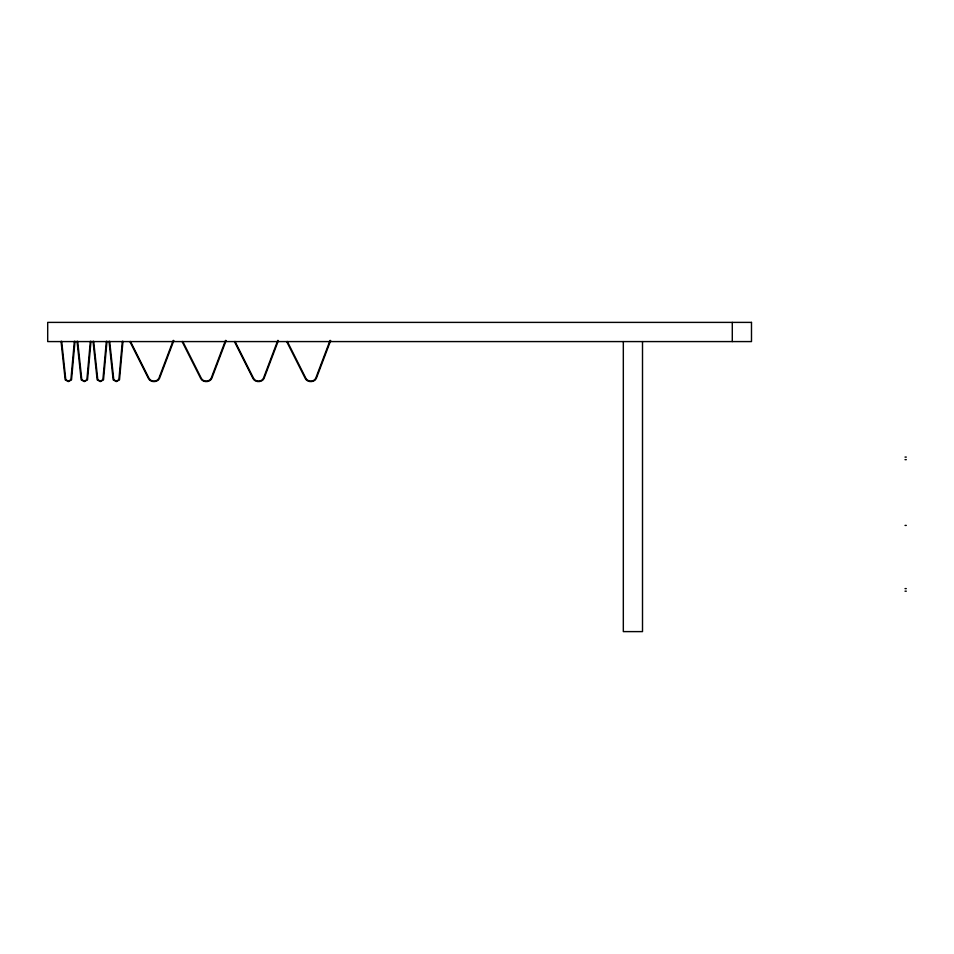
<?xml version="1.0" encoding="UTF-8"?>
<svg xmlns="http://www.w3.org/2000/svg" width="954" height="954" viewBox="0 0 954 954"><rect width="100%" height="100%" fill="white"/><g stroke="black" fill="none" stroke-linecap="round" stroke-linejoin="round"><path stroke-width="1.43" d="M74.352 341.293L70.894 379.728L68.354 381.123L65.802 379.728L61.676 341.293M74.996 341.341L71.526 379.835L68.354 381.6L65.182 379.847L61.044 341.353M90.344 341.293L86.886 379.728L84.346 381.123L81.805 379.728L77.679 341.293M90.988 341.341L87.518 379.835L84.346 381.6L81.173 379.847L77.035 341.353M106.347 341.293L102.877 379.728L100.337 381.123L97.797 379.728L93.671 341.293M106.979 341.341L103.509 379.835L100.337 381.6L97.165 379.847L93.039 341.353M122.339 341.293L118.88 379.728L116.328 381.123L113.788 379.728L109.662 341.293M122.971 341.341L119.5 379.835L116.328 381.6L113.156 379.847L109.03 341.353M173.234 340.399L158.853 378.368C157.112 382.053 150.78 382.041 149.051 378.356L130.471 341.437M173.855 340.53L159.461 378.511C157.493 382.626 150.422 382.637 148.454 378.523L129.875 341.604M225.514 340.399L211.12 378.368C209.391 382.053 203.059 382.041 201.33 378.356L182.751 341.437M226.134 340.53L211.728 378.511C209.773 382.626 202.701 382.637 200.734 378.523L182.142 341.604M277.793 340.399L263.399 378.368C261.67 382.053 255.338 382.041 253.609 378.356L235.018 341.437M278.401 340.53L264.008 378.511C262.052 382.626 254.98 382.637 253.013 378.523L234.422 341.604M330.072 340.399L315.679 378.368C313.949 382.053 307.605 382.041 305.888 378.356L287.297 341.437M330.68 340.53L316.287 378.511C314.319 382.626 307.26 382.637 305.292 378.523L286.701 341.604M905.024 457.085L906.3 457.085M905.024 459.649L906.3 459.649M905.024 525.415L906.3 525.415M905.024 588.618L906.3 588.618M905.024 591.182L906.3 591.182M732.29 322.392L732.29 341.58M642.507 341.58L642.507 631.608L623.32 631.608L623.32 341.58M751.49 322.392L47.7 322.392L47.7 341.58L751.49 341.58L751.49 322.392"/></g></svg>
